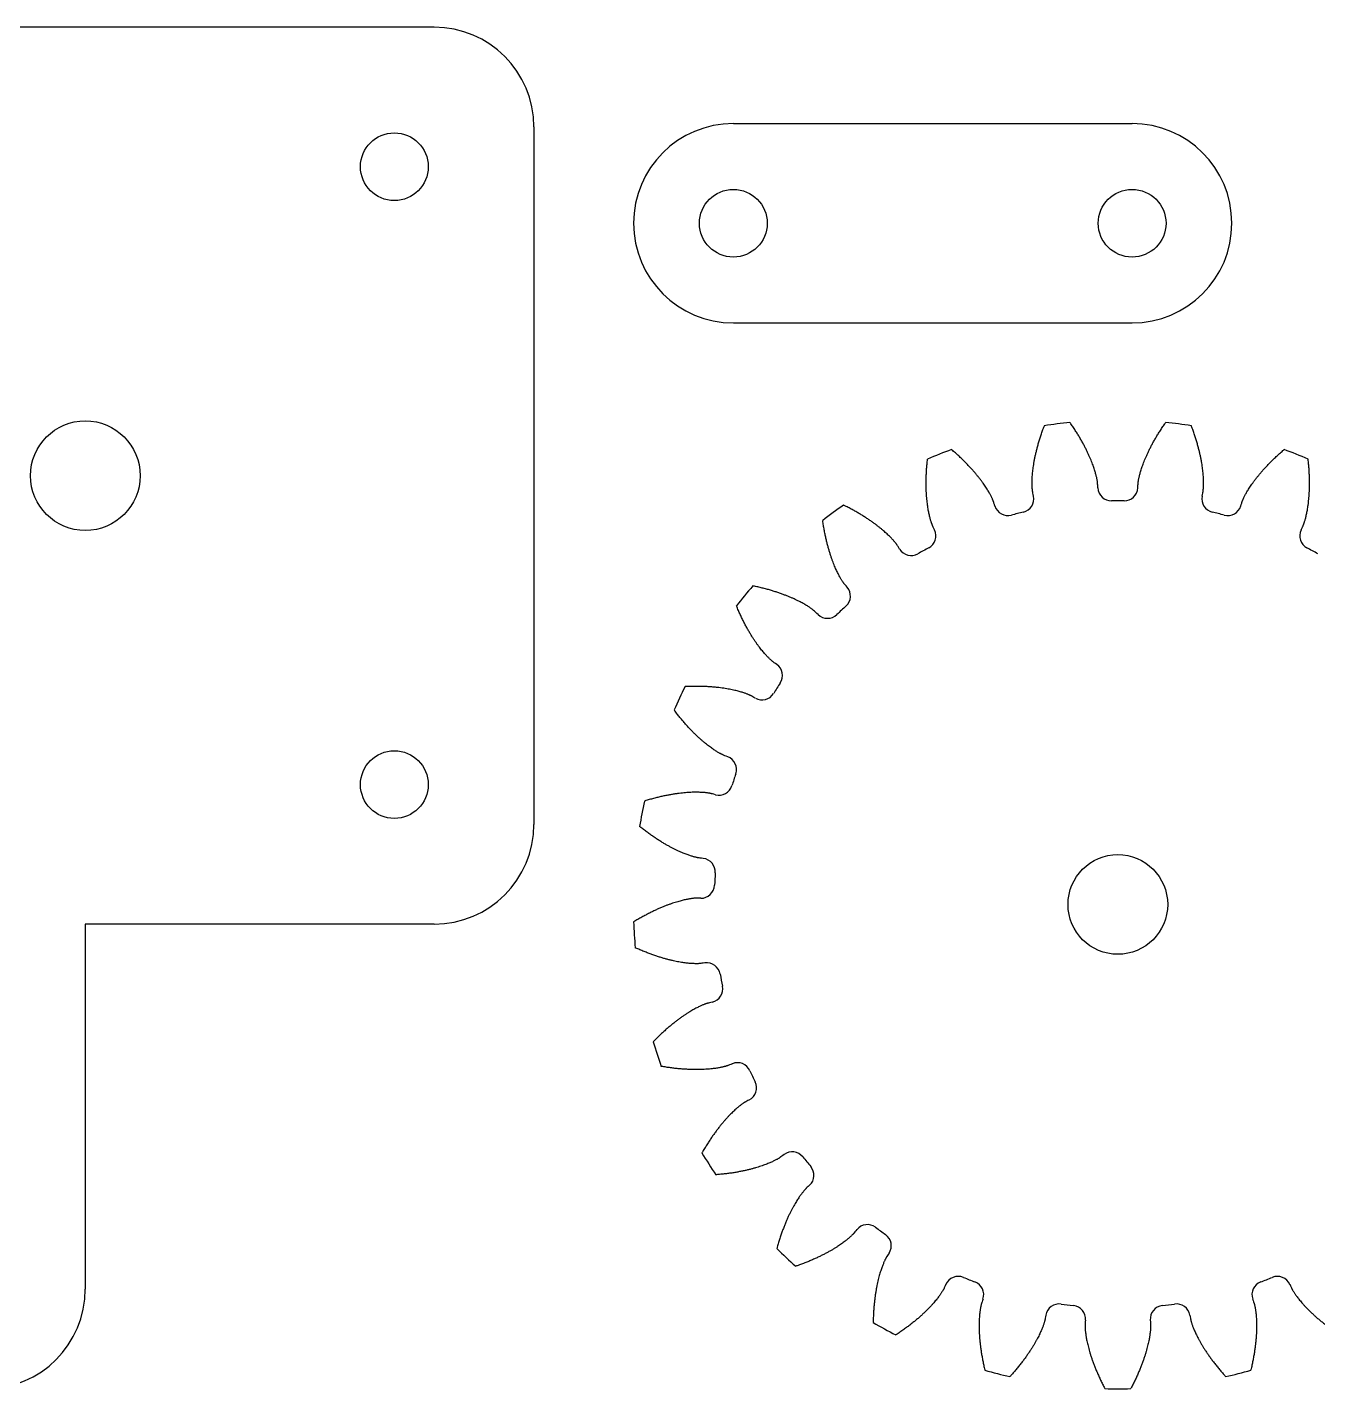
# Model space of a CAD drawing. Extents: x 0.1 to 34, y 0 to 22.
# Drawn here: x 4.209 to 6.757, y 16.63 to 19.32 of the extents above; entities that cross this region are included whole.
import ezdxf

# ---------------------------------------------------------------- set-up
doc = ezdxf.new("R2010")
doc.units = 0
doc.header["$LTSCALE"] = 0.5
doc.header["$MEASUREMENT"] = 0
doc.layers.add('VISIBLE', color=7, linetype='CONTINUOUS')

msp = doc.modelspace()

# ---------------------------------------------------------------- linework, layer by layer
at = {"layer": 'VISIBLE'}
for p, q in [((5.0121, 19.32), (1.8625, 19.32)), ((5.209, 19.1232), (5.209, 17.7452)), ((5.6027, 19.1297), (6.3901, 19.1297)), ((5.6027, 18.736), (6.3901, 18.736)), ((4.3232, 17.5484), (4.3232, 16.8273)), ((5.0121, 17.5484), (4.3232, 17.5484))]:
    msp.add_line(p, q, dxfattribs=at)
for centre, radius in [((4.9334, 19.0445), 0.0669), ((5.6027, 18.9329), 0.0669), ((6.3901, 18.9329), 0.0669), ((4.3232, 18.4342), 0.1083), ((4.9334, 17.824), 0.0669), ((6.3619, 17.5872), 0.0984)]:
    msp.add_circle(centre, radius, dxfattribs=at)
for centre, radius, start, end in [((5.0121, 19.1232), 0.1969, 0, 90), ((5.6027, 18.9329), 0.1969, 90, 270), ((6.3901, 18.9329), 0.1969, 270, 90), ((6.3619, 17.5872), 0.9567, 95.6729, 98.7271), ((6.3619, 17.5872), 0.9567, 81.2729, 84.3271), ((6.3619, 17.5872), 0.9567, 110.0729, 113.1271), ((6.3619, 17.5872), 0.9567, 66.8729, 69.9271), ((6.3493, 18.4112), 0.0268, 182.7539, 270.878), ((6.3745, 18.4112), 0.0268, 269.122, 357.2461), ((6.3619, 17.5872), 0.9567, 124.4729, 127.5271), ((6.1448, 18.3822), 0.0268, 197.1539, 285.278), ((6.1692, 18.3884), 0.0268, 283.522, 11.6461), ((6.3619, 17.5872), 0.7972, 89.122, 90.878), ((6.5546, 18.3884), 0.0268, 168.3539, 256.478), ((6.5791, 18.3822), 0.0268, 254.722, 342.8461), ((6.3619, 17.5872), 0.7972, 103.522, 105.278), ((6.3619, 17.5872), 0.7972, 74.722, 76.478), ((5.976, 18.3153), 0.0268, 297.922, 26.0461), ((6.7478, 18.3153), 0.0268, 153.9539, 242.078), ((5.9539, 18.3032), 0.0268, 211.5539, 299.678), ((6.3619, 17.5872), 0.7972, 117.922, 119.678), ((6.3619, 17.5872), 0.7972, 60.322, 62.078), ((6.3619, 17.5872), 0.9567, 138.8729, 141.9271), ((5.8071, 18.1965), 0.0268, 312.322, 40.4461), ((5.7886, 18.1792), 0.0268, 225.9539, 314.078), ((6.3619, 17.5872), 0.7972, 132.322, 134.078), ((5.673, 18.0394), 0.0268, 326.722, 54.8461), ((6.3619, 17.5872), 0.7972, 146.722, 148.478), ((6.3619, 17.5872), 0.9567, 153.2729, 156.3271), ((5.6594, 18.018), 0.0268, 240.3539, 328.478), ((5.5821, 17.8538), 0.0268, 341.122, 69.2461), ((6.3619, 17.5872), 0.7972, 161.122, 162.878), ((5.5743, 17.8298), 0.0268, 254.7539, 342.878), ((6.3619, 17.5872), 0.9567, 167.6729, 170.7271), ((5.0121, 17.7452), 0.1969, 270, 0), ((5.5403, 17.6515), 0.0268, 355.522, 83.6461), ((6.3619, 17.5872), 0.7972, 175.522, 177.278), ((5.5387, 17.6263), 0.0268, 269.1539, 357.278), ((6.3619, 17.5872), 0.9567, 182.0729, 185.1271), ((5.5501, 17.4452), 0.0268, 9.922, 98.0461), ((6.3619, 17.5872), 0.7972, 189.922, 191.678), ((5.5549, 17.4204), 0.0268, 283.5539, 11.678), ((6.3619, 17.5872), 0.9567, 196.4729, 199.5271), ((5.611, 17.2478), 0.0268, 24.322, 112.4461), ((6.3619, 17.5872), 0.7972, 204.322, 206.078), ((5.6217, 17.2249), 0.0268, 297.9539, 26.078), ((6.3619, 17.5872), 0.9567, 210.8729, 213.9271), ((5.719, 17.0717), 0.0268, 38.722, 126.8461), ((6.3619, 17.5872), 0.7972, 218.722, 220.478), ((5.7351, 17.0522), 0.0268, 312.3539, 40.478), ((5.8674, 16.928), 0.0268, 53.122, 141.2461), ((6.3619, 17.5872), 0.7972, 233.122, 234.878), ((5.8878, 16.9131), 0.0268, 326.7539, 54.878), ((6.3619, 17.5872), 0.9567, 225.2729, 228.3271), ((6.0468, 16.8257), 0.0268, 67.522, 155.6461), ((6.3619, 17.5872), 0.7972, 247.522, 249.278), ((6.0703, 16.8164), 0.0268, 341.1539, 69.278), ((6.6535, 16.8164), 0.0268, 110.722, 198.8461), ((6.3619, 17.5872), 0.7972, 290.722, 292.478), ((6.677, 16.8257), 0.0268, 24.3539, 112.478), ((4.1263, 16.8273), 0.1969, 270, 0), ((6.2461, 16.7713), 0.0268, 81.922, 170.0461), ((6.3619, 17.5872), 0.7972, 261.922, 263.678), ((6.2712, 16.7681), 0.0268, 355.5539, 83.678), ((6.4527, 16.7681), 0.0268, 96.322, 184.4461), ((6.3619, 17.5872), 0.7972, 276.322, 278.078), ((6.4777, 16.7713), 0.0268, 9.9539, 98.078), ((6.3619, 17.5872), 0.9567, 239.6729, 242.7271), ((6.3619, 17.5872), 0.9567, 254.0729, 257.1271), ((6.3619, 17.5872), 0.9567, 282.8729, 285.9271), ((6.3619, 17.5872), 0.9567, 268.4729, 271.5271)]:
    msp.add_arc(centre, radius, start, end, dxfattribs=at)
for points in [[(6.1955, 18.3939), (6.1946, 18.3984), (6.1937, 18.4026), (6.1937, 18.403), (6.1935, 18.404), (6.1934, 18.4051), (6.1932, 18.4066), (6.193, 18.4084), (6.1929, 18.4106), (6.1927, 18.4131), (6.1926, 18.4159), (6.1926, 18.419), (6.1926, 18.4225), (6.1927, 18.4264), (6.1929, 18.4305), (6.1932, 18.435), (6.1936, 18.4398), (6.1942, 18.445), (6.1949, 18.4504), (6.1957, 18.4562), (6.1967, 18.4622), (6.1979, 18.4686), (6.1993, 18.4753), (6.201, 18.4823), (6.2028, 18.4895), (6.2048, 18.4971), (6.2071, 18.5049), (6.2097, 18.513), (6.2125, 18.5214), (6.2149, 18.528), (6.2164, 18.5319), (6.2168, 18.5328)], [(6.3225, 18.4099), (6.3222, 18.4146), (6.322, 18.4188), (6.322, 18.4192), (6.3219, 18.4202), (6.3218, 18.4213), (6.3216, 18.4228), (6.3213, 18.4246), (6.3209, 18.4267), (6.3204, 18.4292), (6.3198, 18.4319), (6.319, 18.435), (6.3181, 18.4384), (6.3171, 18.4421), (6.3159, 18.4461), (6.3145, 18.4503), (6.3129, 18.4549), (6.3111, 18.4597), (6.309, 18.4648), (6.3068, 18.4702), (6.3043, 18.4758), (6.3015, 18.4817), (6.2985, 18.4878), (6.2952, 18.4942), (6.2916, 18.5008), (6.2878, 18.5076), (6.2836, 18.5146), (6.2791, 18.5218), (6.2743, 18.5292), (6.2703, 18.535), (6.2679, 18.5384), (6.2673, 18.5392)], [(6.4014, 18.4099), (6.4016, 18.4146), (6.4018, 18.4188), (6.4018, 18.4192), (6.4019, 18.4202), (6.4021, 18.4213), (6.4023, 18.4228), (6.4026, 18.4246), (6.4029, 18.4267), (6.4034, 18.4292), (6.404, 18.4319), (6.4048, 18.435), (6.4057, 18.4384), (6.4067, 18.4421), (6.4079, 18.4461), (6.4094, 18.4503), (6.411, 18.4549), (6.4128, 18.4597), (6.4148, 18.4648), (6.417, 18.4702), (6.4195, 18.4758), (6.4223, 18.4817), (6.4253, 18.4878), (6.4286, 18.4942), (6.4322, 18.5008), (6.4361, 18.5076), (6.4402, 18.5146), (6.4447, 18.5218), (6.4496, 18.5292), (6.4535, 18.535), (6.4559, 18.5384), (6.4565, 18.5392)], [(6.5283, 18.3939), (6.5292, 18.3984), (6.5301, 18.4026), (6.5302, 18.403), (6.5303, 18.404), (6.5305, 18.4051), (6.5306, 18.4066), (6.5308, 18.4084), (6.531, 18.4106), (6.5311, 18.4131), (6.5312, 18.4159), (6.5312, 18.419), (6.5312, 18.4225), (6.5311, 18.4264), (6.5309, 18.4305), (6.5306, 18.435), (6.5302, 18.4398), (6.5296, 18.445), (6.529, 18.4504), (6.5281, 18.4562), (6.5271, 18.4622), (6.5259, 18.4686), (6.5245, 18.4753), (6.5229, 18.4823), (6.521, 18.4895), (6.519, 18.4971), (6.5167, 18.5049), (6.5141, 18.513), (6.5113, 18.5214), (6.5089, 18.528), (6.5074, 18.5319), (6.5071, 18.5328)], [(6.1191, 18.3742), (6.1177, 18.3787), (6.1165, 18.3828), (6.1163, 18.3832), (6.116, 18.3841), (6.1156, 18.3851), (6.115, 18.3865), (6.1143, 18.3882), (6.1134, 18.3902), (6.1123, 18.3924), (6.111, 18.3949), (6.1095, 18.3977), (6.1078, 18.4008), (6.1059, 18.4041), (6.1037, 18.4076), (6.1013, 18.4114), (6.0986, 18.4154), (6.0957, 18.4197), (6.0924, 18.4241), (6.0889, 18.4287), (6.0851, 18.4336), (6.081, 18.4386), (6.0765, 18.4438), (6.0717, 18.4491), (6.0666, 18.4546), (6.0612, 18.4602), (6.0554, 18.466), (6.0493, 18.4718), (6.0427, 18.4778), (6.0375, 18.4824), (6.0343, 18.4851), (6.0336, 18.4858)], [(6.6047, 18.3742), (6.6061, 18.3787), (6.6074, 18.3828), (6.6075, 18.3832), (6.6078, 18.3841), (6.6082, 18.3851), (6.6088, 18.3865), (6.6095, 18.3882), (6.6104, 18.3902), (6.6115, 18.3924), (6.6128, 18.3949), (6.6143, 18.3977), (6.616, 18.4008), (6.6179, 18.4041), (6.6201, 18.4076), (6.6225, 18.4114), (6.6252, 18.4154), (6.6282, 18.4197), (6.6314, 18.4241), (6.6349, 18.4287), (6.6387, 18.4336), (6.6429, 18.4386), (6.6473, 18.4438), (6.6521, 18.4491), (6.6572, 18.4546), (6.6626, 18.4602), (6.6684, 18.466), (6.6746, 18.4718), (6.6811, 18.4778), (6.6864, 18.4824), (6.6895, 18.4851), (6.6903, 18.4858)], [(6.0001, 18.3271), (5.9981, 18.3313), (5.9962, 18.3352), (5.996, 18.3356), (5.9957, 18.3364), (5.9953, 18.3375), (5.9947, 18.3389), (5.9941, 18.3406), (5.9934, 18.3427), (5.9927, 18.345), (5.9919, 18.3478), (5.991, 18.3508), (5.9902, 18.3542), (5.9893, 18.3579), (5.9885, 18.362), (5.9877, 18.3664), (5.9869, 18.3712), (5.9861, 18.3763), (5.9854, 18.3817), (5.9848, 18.3875), (5.9843, 18.3937), (5.9839, 18.4002), (5.9836, 18.407), (5.9834, 18.4141), (5.9834, 18.4216), (5.9835, 18.4295), (5.9838, 18.4376), (5.9842, 18.4461), (5.9849, 18.4549), (5.9856, 18.4619), (5.986, 18.466), (5.9861, 18.467)], [(6.7237, 18.3271), (6.7257, 18.3313), (6.7276, 18.3352), (6.7278, 18.3356), (6.7281, 18.3364), (6.7286, 18.3375), (6.7291, 18.3389), (6.7297, 18.3406), (6.7304, 18.3427), (6.7312, 18.345), (6.732, 18.3478), (6.7328, 18.3508), (6.7336, 18.3542), (6.7345, 18.3579), (6.7353, 18.362), (6.7362, 18.3664), (6.737, 18.3712), (6.7377, 18.3763), (6.7384, 18.3817), (6.739, 18.3875), (6.7395, 18.3937), (6.7399, 18.4002), (6.7402, 18.407), (6.7404, 18.4141), (6.7404, 18.4216), (6.7403, 18.4295), (6.74, 18.4376), (6.7396, 18.4461), (6.7389, 18.4549), (6.7382, 18.4619), (6.7378, 18.466), (6.7377, 18.467)], [(5.931, 18.2891), (5.9286, 18.2931), (5.9263, 18.2967), (5.9261, 18.2971), (5.9255, 18.2979), (5.9249, 18.2988), (5.924, 18.3), (5.9229, 18.3014), (5.9215, 18.3031), (5.9199, 18.305), (5.918, 18.3072), (5.9159, 18.3095), (5.9135, 18.312), (5.9108, 18.3147), (5.9078, 18.3176), (5.9045, 18.3207), (5.9009, 18.3239), (5.897, 18.3273), (5.8928, 18.3308), (5.8882, 18.3344), (5.8833, 18.3381), (5.878, 18.342), (5.8725, 18.3459), (5.8665, 18.3499), (5.8602, 18.3539), (5.8535, 18.358), (5.8465, 18.3621), (5.8391, 18.3663), (5.8313, 18.3704), (5.825, 18.3736), (5.8213, 18.3754), (5.8204, 18.3759)], [(5.8275, 18.2139), (5.8244, 18.2175), (5.8217, 18.2207), (5.8214, 18.2211), (5.8208, 18.2218), (5.8202, 18.2227), (5.8193, 18.2239), (5.8183, 18.2255), (5.8171, 18.2273), (5.8158, 18.2294), (5.8143, 18.2318), (5.8128, 18.2346), (5.8111, 18.2377), (5.8094, 18.2411), (5.8075, 18.2448), (5.8056, 18.2489), (5.8037, 18.2533), (5.8017, 18.258), (5.7997, 18.2632), (5.7976, 18.2686), (5.7956, 18.2744), (5.7936, 18.2806), (5.7916, 18.2871), (5.7896, 18.294), (5.7877, 18.3013), (5.7859, 18.3089), (5.7842, 18.3168), (5.7825, 18.3252), (5.781, 18.3339), (5.7799, 18.3408), (5.7793, 18.3449), (5.7792, 18.3459)], [(5.77, 18.1599), (5.7666, 18.1632), (5.7635, 18.1661), (5.7632, 18.1664), (5.7625, 18.167), (5.7617, 18.1677), (5.7605, 18.1687), (5.759, 18.1698), (5.7573, 18.1711), (5.7553, 18.1726), (5.7529, 18.1742), (5.7503, 18.1759), (5.7473, 18.1777), (5.744, 18.1797), (5.7404, 18.1818), (5.7365, 18.1839), (5.7322, 18.1861), (5.7275, 18.1884), (5.7226, 18.1908), (5.7173, 18.1931), (5.7116, 18.1955), (5.7055, 18.1979), (5.6992, 18.2003), (5.6924, 18.2027), (5.6853, 18.2051), (5.6778, 18.2074), (5.67, 18.2096), (5.6618, 18.2118), (5.6532, 18.2139), (5.6463, 18.2154), (5.6423, 18.2162), (5.6413, 18.2164)], [(5.6884, 18.0613), (5.6846, 18.064), (5.6811, 18.0665), (5.6808, 18.0667), (5.68, 18.0673), (5.6792, 18.068), (5.678, 18.069), (5.6766, 18.0702), (5.675, 18.0717), (5.6732, 18.0734), (5.6712, 18.0754), (5.669, 18.0777), (5.6667, 18.0802), (5.6641, 18.0831), (5.6614, 18.0863), (5.6586, 18.0897), (5.6556, 18.0935), (5.6525, 18.0977), (5.6492, 18.1021), (5.6459, 18.1069), (5.6425, 18.112), (5.639, 18.1175), (5.6354, 18.1233), (5.6318, 18.1295), (5.6282, 18.136), (5.6245, 18.143), (5.6209, 18.1502), (5.6172, 18.1579), (5.6135, 18.1659), (5.6107, 18.1724), (5.6092, 18.1762), (5.6088, 18.1771)], [(5.6461, 17.9947), (5.6421, 17.997), (5.6384, 17.9991), (5.638, 17.9993), (5.6371, 17.9997), (5.6361, 18.0002), (5.6348, 18.0009), (5.6331, 18.0016), (5.6311, 18.0024), (5.6287, 18.0033), (5.6261, 18.0043), (5.6231, 18.0053), (5.6198, 18.0063), (5.6161, 18.0074), (5.6121, 18.0085), (5.6077, 18.0096), (5.603, 18.0107), (5.598, 18.0118), (5.5926, 18.0128), (5.5868, 18.0138), (5.5807, 18.0147), (5.5743, 18.0155), (5.5675, 18.0162), (5.5604, 18.0169), (5.5529, 18.0174), (5.5451, 18.0177), (5.5369, 18.018), (5.5284, 18.018), (5.5196, 18.0179), (5.5126, 18.0177), (5.5084, 18.0175), (5.5074, 18.0175)], [(5.5917, 17.8789), (5.5873, 17.8806), (5.5833, 17.8821), (5.5829, 17.8823), (5.582, 17.8827), (5.581, 17.8831), (5.5797, 17.8838), (5.578, 17.8846), (5.5761, 17.8856), (5.574, 17.8869), (5.5715, 17.8883), (5.5688, 17.89), (5.5659, 17.8918), (5.5627, 17.894), (5.5593, 17.8964), (5.5557, 17.899), (5.5518, 17.902), (5.5478, 17.9052), (5.5436, 17.9087), (5.5392, 17.9125), (5.5346, 17.9166), (5.5298, 17.921), (5.5249, 17.9258), (5.5199, 17.9309), (5.5148, 17.9363), (5.5095, 17.9421), (5.5041, 17.9483), (5.4987, 17.9548), (5.4931, 17.9616), (5.4888, 17.9672), (5.4863, 17.9705), (5.4857, 17.9713)], [(5.5673, 17.8039), (5.5628, 17.8051), (5.5587, 17.8062), (5.5582, 17.8063), (5.5573, 17.8065), (5.5562, 17.8068), (5.5547, 17.807), (5.5529, 17.8073), (5.5508, 17.8076), (5.5483, 17.8079), (5.5455, 17.8082), (5.5423, 17.8084), (5.5388, 17.8086), (5.535, 17.8087), (5.5308, 17.8088), (5.5263, 17.8088), (5.5215, 17.8087), (5.5164, 17.8085), (5.5109, 17.8081), (5.5051, 17.8076), (5.4989, 17.807), (5.4925, 17.8062), (5.4857, 17.8052), (5.4787, 17.804), (5.4713, 17.8027), (5.4637, 17.8011), (5.4557, 17.7993), (5.4475, 17.7972), (5.4389, 17.7949), (5.4322, 17.7929), (5.4282, 17.7917), (5.4273, 17.7914)], [(5.5433, 17.6782), (5.5386, 17.6787), (5.5344, 17.6792), (5.534, 17.6793), (5.5331, 17.6794), (5.532, 17.6796), (5.5305, 17.6799), (5.5287, 17.6803), (5.5266, 17.6808), (5.5242, 17.6815), (5.5215, 17.6823), (5.5184, 17.6832), (5.5151, 17.6843), (5.5115, 17.6856), (5.5076, 17.6871), (5.5034, 17.6887), (5.499, 17.6906), (5.4943, 17.6927), (5.4893, 17.6951), (5.4841, 17.6977), (5.4786, 17.7005), (5.4729, 17.7036), (5.467, 17.707), (5.4609, 17.7107), (5.4545, 17.7147), (5.448, 17.719), (5.4413, 17.7236), (5.4344, 17.7285), (5.4273, 17.7338), (5.4217, 17.7381), (5.4185, 17.7407), (5.4177, 17.7413)], [(5.5384, 17.5995), (5.5337, 17.5995), (5.5294, 17.5996), (5.529, 17.5996), (5.528, 17.5996), (5.5269, 17.5995), (5.5254, 17.5994), (5.5236, 17.5992), (5.5214, 17.599), (5.519, 17.5986), (5.5162, 17.5982), (5.5131, 17.5976), (5.5096, 17.597), (5.5059, 17.5961), (5.5018, 17.5952), (5.4975, 17.594), (5.4928, 17.5927), (5.4879, 17.5912), (5.4827, 17.5895), (5.4772, 17.5876), (5.4714, 17.5855), (5.4654, 17.5831), (5.4591, 17.5805), (5.4525, 17.5776), (5.4457, 17.5744), (5.4387, 17.571), (5.4314, 17.5672), (5.424, 17.5632), (5.4163, 17.5589), (5.4102, 17.5553), (5.4067, 17.5531), (5.4058, 17.5526)], [(5.5464, 17.4718), (5.5417, 17.4711), (5.5375, 17.4705), (5.5371, 17.4705), (5.5362, 17.4704), (5.535, 17.4703), (5.5335, 17.4702), (5.5317, 17.4702), (5.5295, 17.4702), (5.527, 17.4702), (5.5242, 17.4703), (5.5211, 17.4704), (5.5176, 17.4707), (5.5138, 17.471), (5.5096, 17.4715), (5.5052, 17.4721), (5.5004, 17.4728), (5.4953, 17.4736), (5.4899, 17.4747), (5.4842, 17.4759), (5.4782, 17.4773), (5.4719, 17.4789), (5.4653, 17.4807), (5.4585, 17.4828), (5.4513, 17.485), (5.4439, 17.4876), (5.4363, 17.4904), (5.4283, 17.4934), (5.4202, 17.4968), (5.4137, 17.4996), (5.41, 17.5013), (5.409, 17.5017)], [(5.5612, 17.3943), (5.5566, 17.3932), (5.5525, 17.3922), (5.5521, 17.3921), (5.5512, 17.3918), (5.5501, 17.3915), (5.5487, 17.391), (5.5469, 17.3903), (5.5449, 17.3896), (5.5426, 17.3886), (5.54, 17.3875), (5.5371, 17.3862), (5.534, 17.3847), (5.5306, 17.383), (5.5269, 17.381), (5.5229, 17.3788), (5.5188, 17.3764), (5.5144, 17.3737), (5.5097, 17.3708), (5.5049, 17.3676), (5.4998, 17.3641), (5.4945, 17.3602), (5.4891, 17.3561), (5.4835, 17.3517), (5.4777, 17.347), (5.4717, 17.3419), (5.4656, 17.3365), (5.4594, 17.3307), (5.453, 17.3246), (5.4481, 17.3196), (5.4452, 17.3166), (5.4445, 17.3159)], [(5.6007, 17.2726), (5.5964, 17.2708), (5.5924, 17.2692), (5.592, 17.269), (5.5912, 17.2687), (5.5901, 17.2684), (5.5886, 17.2679), (5.5869, 17.2674), (5.5848, 17.2668), (5.5824, 17.2662), (5.5796, 17.2656), (5.5765, 17.265), (5.5731, 17.2644), (5.5693, 17.2637), (5.5652, 17.2631), (5.5607, 17.2626), (5.5559, 17.2621), (5.5508, 17.2617), (5.5453, 17.2614), (5.5395, 17.2611), (5.5333, 17.261), (5.5268, 17.261), (5.52, 17.2611), (5.5128, 17.2614), (5.5053, 17.2618), (5.4975, 17.2624), (5.4894, 17.2632), (5.481, 17.2642), (5.4723, 17.2654), (5.4653, 17.2665), (5.4612, 17.2672), (5.4602, 17.2674)], [(5.6343, 17.2012), (5.6302, 17.199), (5.6264, 17.197), (5.626, 17.1968), (5.6252, 17.1963), (5.6243, 17.1957), (5.623, 17.1949), (5.6215, 17.1939), (5.6197, 17.1926), (5.6177, 17.1911), (5.6155, 17.1894), (5.613, 17.1874), (5.6103, 17.1852), (5.6075, 17.1826), (5.6044, 17.1798), (5.6011, 17.1767), (5.5977, 17.1734), (5.5941, 17.1697), (5.5903, 17.1657), (5.5864, 17.1613), (5.5824, 17.1567), (5.5782, 17.1517), (5.574, 17.1463), (5.5696, 17.1406), (5.5652, 17.1346), (5.5607, 17.1282), (5.5561, 17.1214), (5.5515, 17.1143), (5.5469, 17.1068), (5.5433, 17.1007), (5.5413, 17.0972), (5.5408, 17.0963)], [(5.7029, 17.0932), (5.6991, 17.0904), (5.6957, 17.0878), (5.6953, 17.0876), (5.6946, 17.087), (5.6936, 17.0864), (5.6923, 17.0856), (5.6908, 17.0847), (5.6889, 17.0836), (5.6867, 17.0825), (5.6842, 17.0812), (5.6813, 17.0798), (5.6781, 17.0783), (5.6746, 17.0768), (5.6708, 17.0752), (5.6666, 17.0736), (5.6621, 17.0719), (5.6572, 17.0702), (5.652, 17.0685), (5.6464, 17.0668), (5.6405, 17.0652), (5.6342, 17.0635), (5.6275, 17.0619), (5.6205, 17.0604), (5.6132, 17.059), (5.6055, 17.0576), (5.5974, 17.0564), (5.589, 17.0553), (5.5802, 17.0543), (5.5732, 17.0536), (5.5691, 17.0533), (5.5681, 17.0532)], [(5.7531, 17.0324), (5.7497, 17.0292), (5.7465, 17.0264), (5.7462, 17.026), (5.7456, 17.0254), (5.7448, 17.0246), (5.7438, 17.0235), (5.7426, 17.0221), (5.7412, 17.0204), (5.7396, 17.0185), (5.7379, 17.0163), (5.736, 17.0137), (5.7339, 17.0109), (5.7318, 17.0077), (5.7295, 17.0042), (5.7271, 17.0004), (5.7246, 16.9963), (5.722, 16.9918), (5.7194, 16.987), (5.7167, 16.9818), (5.7139, 16.9763), (5.7112, 16.9705), (5.7084, 16.9642), (5.7056, 16.9576), (5.7028, 16.9507), (5.7, 16.9434), (5.6973, 16.9357), (5.6946, 16.9276), (5.692, 16.9192), (5.69, 16.9124), (5.6889, 16.9085), (5.6887, 16.9075)], [(5.8464, 16.9448), (5.8435, 16.9411), (5.8408, 16.9378), (5.8405, 16.9375), (5.8399, 16.9368), (5.8391, 16.936), (5.8381, 16.9349), (5.8368, 16.9336), (5.8352, 16.9321), (5.8334, 16.9304), (5.8313, 16.9285), (5.8289, 16.9265), (5.8262, 16.9243), (5.8232, 16.9219), (5.8198, 16.9194), (5.8162, 16.9168), (5.8122, 16.914), (5.8079, 16.9112), (5.8033, 16.9082), (5.7983, 16.9052), (5.7929, 16.9021), (5.7873, 16.899), (5.7812, 16.8958), (5.7748, 16.8926), (5.7681, 16.8894), (5.7609, 16.8862), (5.7534, 16.883), (5.7456, 16.8798), (5.7373, 16.8766), (5.7307, 16.8742), (5.7268, 16.8729), (5.7258, 16.8726)], [(5.9102, 16.8984), (5.9077, 16.8945), (5.9053, 16.8909), (5.9051, 16.8906), (5.9047, 16.8898), (5.9041, 16.8888), (5.9034, 16.8874), (5.9026, 16.8858), (5.9016, 16.8839), (5.9006, 16.8816), (5.8995, 16.879), (5.8982, 16.8761), (5.897, 16.8728), (5.8957, 16.8692), (5.8943, 16.8653), (5.8929, 16.861), (5.8916, 16.8564), (5.8902, 16.8514), (5.8888, 16.8461), (5.8875, 16.8404), (5.8862, 16.8344), (5.885, 16.828), (5.8838, 16.8213), (5.8827, 16.8142), (5.8818, 16.8068), (5.8809, 16.799), (5.8802, 16.7909), (5.8796, 16.7824), (5.8791, 16.7736), (5.8789, 16.7665), (5.8789, 16.7624), (5.8788, 16.7614)], [(6.0224, 16.8368), (6.0204, 16.8325), (6.0187, 16.8286), (6.0185, 16.8283), (6.0181, 16.8274), (6.0175, 16.8264), (6.0168, 16.8251), (6.0158, 16.8235), (6.0147, 16.8217), (6.0133, 16.8196), (6.0118, 16.8173), (6.0099, 16.8147), (6.0079, 16.8119), (6.0055, 16.8088), (6.0029, 16.8056), (6.0001, 16.8021), (5.9969, 16.7985), (5.9934, 16.7946), (5.9897, 16.7906), (5.9856, 16.7865), (5.9812, 16.7822), (5.9765, 16.7777), (5.9714, 16.7731), (5.966, 16.7684), (5.9603, 16.7636), (5.9541, 16.7587), (5.9477, 16.7538), (5.9409, 16.7487), (5.9336, 16.7436), (5.9278, 16.7397), (5.9244, 16.7374), (5.9235, 16.7368)], [(6.7014, 16.8368), (6.7034, 16.8325), (6.7051, 16.8286), (6.7053, 16.8283), (6.7058, 16.8274), (6.7063, 16.8264), (6.707, 16.8251), (6.708, 16.8235), (6.7091, 16.8217), (6.7105, 16.8196), (6.7121, 16.8173), (6.7139, 16.8147), (6.716, 16.8119), (6.7183, 16.8088), (6.7209, 16.8056), (6.7238, 16.8021), (6.7269, 16.7985), (6.7304, 16.7946), (6.7342, 16.7906), (6.7382, 16.7865), (6.7426, 16.7822), (6.7474, 16.7777), (6.7524, 16.7731), (6.7578, 16.7684), (6.7636, 16.7636), (6.7697, 16.7587), (6.7761, 16.7538), (6.783, 16.7487), (6.7902, 16.7436), (6.796, 16.7397), (6.7994, 16.7374), (6.8003, 16.7368)], [(6.0957, 16.8077), (6.0942, 16.8033), (6.0928, 16.7993), (6.0927, 16.7989), (6.0925, 16.798), (6.0922, 16.7969), (6.0918, 16.7954), (6.0914, 16.7936), (6.091, 16.7915), (6.0906, 16.789), (6.0901, 16.7862), (6.0897, 16.7831), (6.0892, 16.7796), (6.0889, 16.7758), (6.0885, 16.7717), (6.0883, 16.7672), (6.0881, 16.7624), (6.088, 16.7572), (6.088, 16.7517), (6.0881, 16.7459), (6.0884, 16.7397), (6.0888, 16.7332), (6.0893, 16.7264), (6.09, 16.7193), (6.0909, 16.7119), (6.092, 16.7041), (6.0933, 16.6961), (6.0949, 16.6877), (6.0966, 16.6791), (6.0982, 16.6722), (6.0991, 16.6682), (6.0994, 16.6672)], [(6.6281, 16.8077), (6.6296, 16.8033), (6.631, 16.7993), (6.6311, 16.7989), (6.6314, 16.798), (6.6316, 16.7969), (6.632, 16.7954), (6.6324, 16.7936), (6.6328, 16.7915), (6.6333, 16.789), (6.6337, 16.7862), (6.6342, 16.7831), (6.6346, 16.7796), (6.6349, 16.7758), (6.6353, 16.7717), (6.6355, 16.7672), (6.6357, 16.7624), (6.6358, 16.7572), (6.6358, 16.7517), (6.6357, 16.7459), (6.6355, 16.7397), (6.6351, 16.7332), (6.6345, 16.7264), (6.6338, 16.7193), (6.6329, 16.7119), (6.6318, 16.7041), (6.6305, 16.6961), (6.6289, 16.6877), (6.6272, 16.6791), (6.6256, 16.6722), (6.6247, 16.6682), (6.6244, 16.6672)], [(6.2197, 16.7759), (6.2189, 16.7713), (6.2181, 16.7671), (6.218, 16.7667), (6.2178, 16.7658), (6.2175, 16.7647), (6.2171, 16.7632), (6.2166, 16.7615), (6.216, 16.7594), (6.2152, 16.757), (6.2142, 16.7544), (6.2131, 16.7514), (6.2118, 16.7482), (6.2103, 16.7446), (6.2086, 16.7409), (6.2067, 16.7368), (6.2045, 16.7325), (6.2021, 16.7279), (6.1994, 16.7231), (6.1965, 16.718), (6.1933, 16.7128), (6.1899, 16.7073), (6.1861, 16.7016), (6.1821, 16.6957), (6.1777, 16.6896), (6.173, 16.6834), (6.168, 16.6769), (6.1626, 16.6703), (6.1569, 16.6636), (6.1522, 16.6583), (6.1495, 16.6553), (6.1488, 16.6545)], [(6.2979, 16.766), (6.2976, 16.7614), (6.2972, 16.7571), (6.2972, 16.7567), (6.2972, 16.7557), (6.2972, 16.7546), (6.2972, 16.7531), (6.2973, 16.7513), (6.2974, 16.7491), (6.2976, 16.7466), (6.2978, 16.7438), (6.2982, 16.7407), (6.2986, 16.7372), (6.2992, 16.7334), (6.2999, 16.7293), (6.3008, 16.7249), (6.3018, 16.7202), (6.303, 16.7152), (6.3044, 16.7098), (6.3059, 16.7042), (6.3077, 16.6983), (6.3097, 16.6921), (6.3119, 16.6857), (6.3144, 16.679), (6.3171, 16.672), (6.3201, 16.6648), (6.3234, 16.6573), (6.3269, 16.6496), (6.3308, 16.6416), (6.334, 16.6354), (6.3359, 16.6317), (6.3364, 16.6308)], [(6.4259, 16.766), (6.4263, 16.7614), (6.4266, 16.7571), (6.4266, 16.7567), (6.4266, 16.7557), (6.4266, 16.7546), (6.4266, 16.7531), (6.4265, 16.7513), (6.4264, 16.7491), (6.4263, 16.7466), (6.426, 16.7438), (6.4256, 16.7407), (6.4252, 16.7372), (6.4246, 16.7334), (6.4239, 16.7293), (6.423, 16.7249), (6.422, 16.7202), (6.4208, 16.7152), (6.4194, 16.7098), (6.4179, 16.7042), (6.4161, 16.6983), (6.4141, 16.6921), (6.4119, 16.6857), (6.4094, 16.679), (6.4067, 16.672), (6.4037, 16.6648), (6.4004, 16.6573), (6.3969, 16.6496), (6.393, 16.6416), (6.3898, 16.6354), (6.3879, 16.6317), (6.3874, 16.6308)], [(6.5042, 16.7759), (6.505, 16.7713), (6.5057, 16.7671), (6.5058, 16.7667), (6.506, 16.7658), (6.5063, 16.7647), (6.5067, 16.7632), (6.5072, 16.7615), (6.5078, 16.7594), (6.5086, 16.757), (6.5096, 16.7544), (6.5107, 16.7514), (6.512, 16.7482), (6.5135, 16.7446), (6.5152, 16.7409), (6.5172, 16.7368), (6.5193, 16.7325), (6.5217, 16.7279), (6.5244, 16.7231), (6.5273, 16.718), (6.5305, 16.7128), (6.5339, 16.7073), (6.5377, 16.7016), (6.5418, 16.6957), (6.5461, 16.6896), (6.5508, 16.6834), (6.5559, 16.6769), (6.5612, 16.6703), (6.5669, 16.6636), (6.5716, 16.6583), (6.5744, 16.6553), (6.5751, 16.6545)]]:
    msp.add_open_spline(points, degree=3, knots=[0.0536912, 0.0536912, 0.0536912, 0.0536912, 0.0905436, 0.1013093, 0.1152077, 0.1316526, 0.1502993, 0.1709141, 0.1933246, 0.2173975, 0.2430249, 0.270118, 0.2986014, 0.3284102, 0.3594881, 0.3917852, 0.4252571, 0.459864, 0.4955697, 0.5323416, 0.5701494, 0.6089657, 0.6487648, 0.6895231, 0.7312184, 0.7738303, 0.8173393, 0.8617274, 0.9069775, 0.9530734, 0.9682173, 0.9682173, 0.9682173, 0.9682173], dxfattribs=at)

doc.saveas('drawing.dxf')
